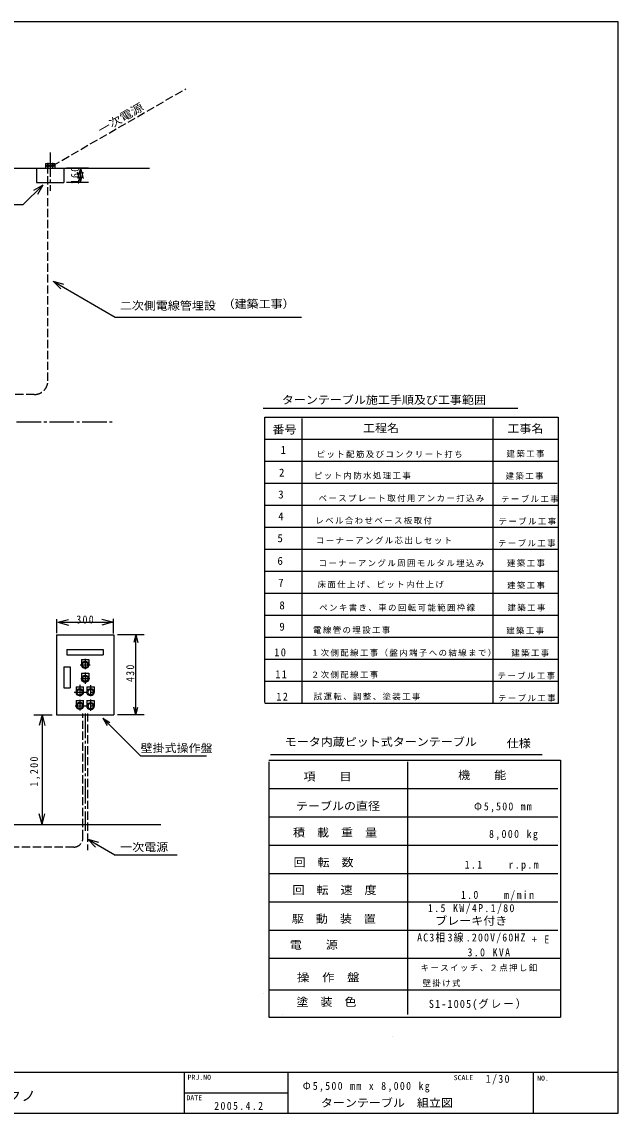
# Model space of a CAD drawing. Units: millimetres, scale not verified. Extents: x -8364 to 8286, y -6039 to 5961.
# Drawn here: x 1729 to 8286, y -6039 to 5961 of the extents above; entities that cross this region are included whole.
import ezdxf
from ezdxf.enums import TextEntityAlignment as Align

# ---------------------------------------------------------------- set-up
doc = ezdxf.new("R2010")
doc.units = ezdxf.units.MM
doc.header["$LTSCALE"] = 30
for name, pattern in [('CHAIN1', [8, 5, -1, 1, -1]), ('CHAIN2', [12, 9, -1, 1, -1]), ('DASHED3', [4, 3, -1])]:
    doc.linetypes.add(name, pattern=pattern)
doc.layers.add('0-0', color=7, linetype='Continuous')
doc.styles.add('ＭＳ ゴシック', font='')
doc.styles.get('ＭＳ ゴシック').set_extended_font_data('MS Gothic')

msp = doc.modelspace()

# ---------------------------------------------------------------- linework, layer by layer
at = {"layer": '0-0', "linetype": 'DASHED3'}
for p, q in [((2066.27, 4378.03), (3533.22, 5224.97)), ((2016.27, 2013.49), (2016.27, 4378.03)), ((1866.27, 1863.49), (470.71, 1863.49)), ((2400.21, -3013.26), (2400.21, -1643.74)), ((2450.21, -1643.74), (2450.21, -3148.6)), ((2300.21, -3113.26), (474.37, -3113.26))]:
    msp.add_line(p, q, dxfattribs=at)
at = {"layer": '0-0', "linetype": 'CHAIN2'}
for p, q in [((2041.27, 4525.91), (2041.27, 4102.2)), ((-7327.67, 1563.49), (2731.4, 1563.49)), ((2425.21, -1643.74), (2425.21, -2933.77))]:
    msp.add_line(p, q, dxfattribs=at)
at = {"layer": '0-0'}
for p, q in [((1132.66, 4353.03), (3131.6, 4353.03)), ((1891.27, 4354.13), (1891.27, 4193.03)), ((1991.27, 4403.03), (2091.27, 4403.03)), ((1991.27, 4403.03), (1991.27, 4352.77)), ((2091.27, 4403.03), (2091.27, 4351.4)), ((2191.27, 4351.4), (2191.27, 4193.03)), ((2463.35, 4353.03), (2221.58, 4353.03)), ((2373.35, 4353.03), (2342.29, 4237.12)), ((2373.35, 4193.03), (2373.35, 4353.03)), ((2373.35, 4353.03), (2404.41, 4237.12)), ((2373.35, 4193.03), (2342.29, 4308.94)), ((2373.35, 4193.03), (2404.41, 4308.94)), ((1959.66, 4166.4), (1741.39, 3948.13)), ((1959.66, 4166.4), (1855.74, 4106.4)), ((1891.27, 4193.03), (2191.27, 4193.03)), ((1959.66, 4166.4), (1899.66, 4062.48)), ((2463.35, 4193.03), (2221.58, 4193.03)), ((1741.39, 3948.13), (470.25, 3948.13)), ((2072.09, 3108.14), (2188, 3077.08)), ((2072.09, 3108.14), (2156.95, 3023.29)), ((4383.42, 1712.9), (7184.35, 1712.9)), ((4401.04, 1615.7), (7624.84, 1615.7)), ((4401.04, -1522.9), (4401.04, 1615.7)), ((4806.04, 1599.5), (4806.04, -1534.07)), ((6908.42, 1601.06), (6908.42, -1528.49)), ((7624.84, 1615.7), (7624.84, -1534.07)), ((4404.24, 1373.78), (7626.88, 1373.78)), ((4404.24, 1131.86), (7621.67, 1131.86)), ((4409.45, 889.94), (7616.47, 889.94)), ((4409.45, 648.02), (7626.88, 648.02)), ((4404.24, 406.1), (7621.67, 406.1)), ((4404.24, 164.18), (7621.67, 164.18)), ((4399.04, -77.74), (7621.67, -77.74)), ((4399.04, -319.66), (7626.88, -319.66)), ((4401.04, -561.58), (7624.84, -561.58)), ((2112.3, -762.84), (2112.3, -605.7)), ((2125.21, -640.49), (2241.12, -609.43)), ((2125.21, -640.49), (2725.21, -640.49)), ((2125.21, -640.49), (2241.12, -671.55)), ((2725.21, -640.49), (2609.3, -609.43)), ((2725.21, -640.49), (2609.3, -671.55)), ((2737.84, -765.86), (2737.84, -602.67)), ((2108.9, -778.35), (2740.21, -778.35)), ((2110.21, -778.35), (2110.21, -1660.62)), ((2740.21, -778.35), (2740.21, -1660.62)), ((3073.12, -778.35), (2781.96, -778.35)), ((4401.04, -803.5), (7624.84, -803.5)), ((2225.21, -940.62), (2225.21, -1000.62)), ((2225.21, -1000.62), (2625.21, -1000.62)), ((2385.21, -1050.62), (2385.21, -1110.88)), ((4401.04, -1045.42), (7624.84, -1045.42)), ((2190.21, -1130.62), (2190.21, -1360.62)), ((2385.21, -1200.62), (2465.21, -1200.62)), ((2385.21, -1200.62), (2385.21, -1263.13)), ((2465.21, -1200.62), (2465.21, -1261.65)), ((4401.04, -1287.34), (7624.84, -1287.34)), ((2190.21, -1360.62), (2260.21, -1360.62)), ((2325.21, -1350.62), (2405.67, -1350.62)), ((2325.21, -1350.62), (2325.21, -1410.94)), ((2405.21, -1350.62), (2405.21, -1409.46)), ((2445.21, -1350.33), (2445.21, -1409.46)), ((2445.58, -1350.62), (2528.36, -1350.62)), ((2525.21, -1350.62), (2525.21, -1412.41)), ((2325.21, -1500.62), (2407.15, -1500.62)), ((2325.21, -1500.62), (2325.21, -1561.7)), ((2405.21, -1498.14), (2405.21, -1561.7)), ((2445.21, -1498.14), (2445.21, -1561.7)), ((4401.04, -1529.26), (7624.84, -1529.26)), ((1861.58, -1660.62), (2064.32, -1660.62)), ((1951.58, -1660.62), (1920.52, -1776.54)), ((1951.58, -1660.62), (1951.58, -2863.26)), ((1951.58, -1660.62), (1982.64, -1776.54)), ((2110.21, -1660.62), (2740.21, -1660.62)), ((3073.12, -1660.62), (2781.96, -1660.62)), ((2620.65, -1696.59), (2698.59, -1741.59)), ((2620.65, -1696.59), (2665.65, -1774.54)), ((4445.96, -2158.7), (7653.56, -2158.7)), ((4462.16, -2093.9), (7451.49, -2093.9)), ((7653.56, -2158.7), (7653.56, -4981.58)), ((5968.76, -2174.9), (5968.76, -4953.93)), ((4445.96, -2469.74), (7621.16, -2469.74)), ((1951.58, -2863.26), (1920.52, -2747.34)), ((1951.58, -2863.26), (1982.64, -2747.34)), ((-14.96, -2863.26), (3258.84, -2863.26)), ((1861.58, -2863.26), (2064.32, -2863.26)), ((4445.96, -2780.78), (7621.16, -2780.78)), ((2455.54, -3027.81), (2751.87, -3198.89)), ((2455.54, -3027.81), (2571.45, -3058.87)), ((2455.54, -3027.81), (2540.39, -3112.66)), ((4445.96, -3091.82), (7621.16, -3091.82)), ((2744.71, -3199.85), (3436.54, -3199.85)), ((4445.96, -3402.86), (7621.16, -3402.86)), ((4445.96, -3713.9), (7621.16, -3713.9)), ((4445.96, -4024.94), (4454.93, -4024.94)), ((4459.41, -4024.94), (7621.16, -4024.94)), ((4445.96, -4335.98), (7653.56, -4335.98)), ((4388.72, -4719.39), (4388.72, -4718.8)), ((4445.96, -4681.58), (7653.56, -4681.58)), ((4596.08, -4959.42), (4596.08, -4958.03)), ((5805.68, -5195.71), (5805.68, -5194.93)), ((-8363.99, -5588.99), (8286.01, -5588.99)), ((3516.01, -6038.99), (3516.01, -5588.08)), ((4656.01, -6038.99), (4656.01, -5588.08)), ((7356.01, -6038.99), (7356.01, -5588.08)), ((3513.97, -5813.99), (4661.64, -5813.99))]:
    msp.add_line(p, q, dxfattribs=at)
at = {"layer": '0-0', "linetype": 'CHAIN1'}
for p, q in [((1991.27, 4378.03), (2091.27, 4378.03)), ((2016.27, 4410.23), (2016.27, 4345.93)), ((2066.27, 4410.23), (2066.27, 4345.93)), ((2425.21, -1043.52), (2425.21, -1158.48)), ((2371.68, -1110.62), (2481.06, -1110.62)), ((2425.21, -1192.55), (2425.21, -1316.34)), ((2376.11, -1260.62), (2476.62, -1260.62)), ((2305.16, -1410.62), (2534.27, -1410.62)), ((2365.21, -1328.16), (2365.21, -1456.76)), ((2485.21, -1331.12), (2485.21, -1452.32)), ((2365.21, -1495.19), (2365.21, -1610.48)), ((2485.21, -1492.23), (2485.21, -1614.91)), ((2315.51, -1560.62), (2535.75, -1560.62))]:
    msp.add_line(p, q, dxfattribs=at)
at = {"layer": '0-0', "color": 4}
for p, q in [((2983.12, -778.35), (2959.82, -865.28)), ((2983.12, -1660.62), (2983.12, -778.35)), ((2983.12, -778.35), (3006.41, -865.28)), ((2983.12, -1660.62), (2959.82, -1573.69)), ((2983.12, -1660.62), (3006.41, -1573.69))]:
    msp.add_line(p, q, dxfattribs=at)
at = {"layer": '0-0'}
msp.add_lwpolyline([(-8363.99, -6038.99), (8286.01, -6038.99), (8286.01, 5961.01), (-8363.99, 5961.01)], close=True, dxfattribs=at)
for points in [[(2072.09, 3108.14), (2757.26, 2712.56), (4803.49, 2712.56)], [(2225.21, -940.62), (2625.21, -940.62), (2625.21, -1000.62)], [(2385.21, -1050.62), (2465.21, -1050.62), (2465.21, -1107.93)], [(2190.21, -1130.62), (2260.21, -1130.62), (2260.21, -1360.62)], [(2445.58, -1500.62), (2525.21, -1500.62), (2525.21, -1558.75)], [(2620.65, -1696.59), (3034.22, -2110.17), (3757.98, -2110.17)], [(4445.96, -2174.9), (4445.96, -4981.58), (7653.56, -4981.58)]]:
    msp.add_lwpolyline(points, dxfattribs=at)
at = {"layer": '0-0', "linetype": 'CHAIN1'}
for centre in [(2016.27, 4378.03), (2066.27, 4378.03)]:
    msp.add_circle(centre, 11, dxfattribs=at)
at = {"layer": '0-0'}
for centre, radius in [((2424.89, -1109.4), 40), ((2424.89, -1109.4), 30), ((2426.37, -1261.65), 40), ((2426.37, -1261.65), 30), ((2365.77, -1410.94), 40), ((2365.77, -1410.94), 30), ((2485.49, -1409.46), 40), ((2485.49, -1409.46), 30), ((2367.24, -1560.22), 40), ((2367.24, -1560.22), 30), ((2485.49, -1563.18), 40), ((2485.49, -1563.18), 30)]:
    msp.add_circle(centre, radius, dxfattribs=at)
at = {"layer": '0-0', "linetype": 'DASHED3'}
for centre, radius in [((1866.27, 2013.49), 150), ((2300.21, -3013.26), 100)]:
    msp.add_arc(centre, radius, 270, 0, dxfattribs=at)

# ---------------------------------------------------------------- texts
at = {"layer": '0-0', "style": 'ＭＳ ゴシック', "width": 1.15}
msp.add_text('一次電源', height=87.98, rotation=30, dxfattribs=at).set_placement((2612.52, 4699.28), align=Align.BOTTOM_LEFT)
at = {"layer": '0-0', "style": 'ＭＳ ゴシック'}
for s, height, width, p in [('二次側電線管埋設', 87.98, 1.1, (2806.74, 2769.07)), ('（建築工事）', 87.98, 1.1, (3936.98, 2787.91)), ('ターンテーブル施工手順及び工事範囲', 87.98, 1.1, (4587.99, 1733.15)), ('番号', 87.98, 1.1, (4485.62, 1406.77)), ('工程名', 87.98, 1.1, (5480.33, 1422.76)), ('工事名', 87.98, 1.1, (7068.22, 1417.55)), ('モータ内蔵ピット式ターンテーブル', 87.98, 1.1, (4619.79, -2027.25)), ('仕様', 87.98, 1.1, (7061.46, -2043.12)), ('壁掛式操作盤', 87.98, 1.1, (3034.79, -2095.94)), ('機\u3000\u3000能', 87.98, 1.1, (6527.06, -2392.58)), ('項\u3000\u3000目', 87.98, 1.1, (4826.06, -2408.78)), ('テーブルの直径', 87.98, 1.1, (4743.44, -2732.78)), ('積\u3000載\u3000重\u3000量', 87.98, 1.1, (4711.04, -3024.38)), ('一次電源', 87.98, 1.1, (2810.6, -3185.21)), ('回\u3000転\u3000数', 87.98, 1.1, (4716.49, -3352.01)), ('回\u3000転\u3000速\u3000度\u3000', 87.98, 1.1, (4705.1, -3656.18)), ('駆\u3000動\u3000装\u3000置', 87.98, 1.1, (4698.27, -3972.46)), ('ブレーキ付き', 87.98, 1.1, (6274.7, -3994.54)), ('電\u3000\u3000源', 87.98, 1.1, (4675.43, -4258.71)), (' 操\u3000作\u3000盤', 87.98, 1.15, (4684.53, -4617.23)), ('塗\u3000装\u3000色', 87.98, 1.1, (4748.38, -4886.76)), ('有限会社\u3000昭屋テクノ', 110, 1.1, (235.8, -5937.07)), ('ターンテーブル\u3000組立図', 87.98, 1.1, (5017.45, -5996.66))]:
    msp.add_text(s, height=height, dxfattribs=dict(at, width=width)).set_placement(p, align=Align.BOTTOM_LEFT)
for s, p in [('1', (4573.87, 1183.46)), ('2', (4556.69, 934.38)), ('3', (4548.1, 693.89)), ('4', (4548.1, 453.4)), ('5', (4539.51, 212.91)), ('6', (4539.51, -36.17)), ('7', (4548.1, -276.66)), ('8', (4560.48, -525.23)), ('9', (4560.48, -759.8))]:
    msp.add_text(s, height=87.98, dxfattribs=at).set_placement(p, align=Align.BOTTOM_LEFT)
at = {"layer": '0-0', "color": 4, "style": 'ＭＳ ゴシック'}
for s, p in [('PRJ.NO', (3551.6, -5688.52)), ('SCALE', (6477.54, -5692.36)), ('NO.', (7394.99, -5697.76)), ('DATE', (3539.06, -5914.29))]:
    msp.add_text(s, height=54.99, dxfattribs=at).set_placement(p, align=Align.BOTTOM_LEFT)
at = {"layer": '0-0', "char_height": 87.98, "attachment_point": 7, "rotation": 90, "style": 'ＭＳ ゴシック'}
for s, insert in [('\\T1.27;\\W0.9;160', (2358.35, 4175.53)), ('\\T1.27;\\W0.9;430', (2966, -1298.06)), ('\\T1.28;\\W0.9;1,200', (1930.16, -2448.19))]:
    msp.add_mtext(s, dxfattribs=dict(at, insert=insert))
at = {"layer": '0-0', "attachment_point": 7, "style": 'ＭＳ ゴシック'}
for s, insert, char_height in [('\\T1.17;ピット配筋及びコンクリート打ち', (4970.54, 1165.37), 65.98), ('\\T1.17;建築工事', (7058.95, 1170.58), 65.98), ('\\T1.17;ピット内防水処理工事', (4941.05, 931.09), 65.98), ('\\T1.17;建築工事', (7048.53, 925.89), 65.98), ('\\T1.17;ベースプレート取付用アンカー打込み', (4991.7, 681.2), 65.98), ('\\T1.17;テーブル工事', (6998.64, 673.28), 65.98), ('\\T1.17;レベル合わせベース板取付', (4957.01, 436.51), 65.98), ('\\T1.17;テーブル工事', (6970.72, 427.53), 65.98), ('\\T1.17;コーナーアングル芯出しセット', (4962.56, 217.85), 65.98), ('\\T1.17;テーブル工事', (6965.13, 187.38), 65.98), ('\\T1.17;コーナーアングル周囲モルタル埋込み', (4991.7, -32.05), 65.98), ('\\T1.17;建築工事', (7064.15, -32.05), 65.98), ('\\T1.17;床面仕上げ、ピット内仕上げ', (4980.61, -266.33), 65.98), ('\\T1.17;建築工事', (7064.15, -276.74), 65.98), ('\\T1.17;ペンキ書き、車の回転可能範囲枠線', (4999.34, -521.43), 65.98), ('\\T1.17;建築工事', (7069.36, -521.43), 65.98), ('\\T1.27;\\W0.9;300', (2328.31, -655.74), 87.98), ('\\T1.17;電線管の埋設工事', (4931.38, -767.67), 65.98), ('\\T1.17;建築工事', (7055.29, -773.25), 65.98), ('\\T1.27;\\W0.95;10', (4504.17, -1016.71), 87.98), ('\\T1.17;１次側配線工事（盤内端子への結線まで）', (4906.6, -1018.99), 65.98), ('\\T1.17;建築工事', (7111.14, -1018.99), 65.98), ('\\T1.27;\\W0.95;11', (4515.34, -1256.87), 87.98), ('\\T1.17;２次側配線工事', (4906.64, -1259.15), 65.98), ('\\T1.17;テーブル工事', (6959.55, -1270.32), 65.98), ('\\T1.27;\\W0.95;12', (4526.51, -1502.61), 87.98), ('\\T1.17;試運転、調整、塗装工事', (4938.56, -1499.31), 65.98), ('\\T1.17;テーブル工事', (6965.13, -1516.06), 65.98), ('\\T1.25;\\W0.9;Φ5,500\\~mm', (6701.37, -2732.34), 87.98), ('\\T1.28;\\W0.9;8,000\\~kg', (6865.92, -3040.88), 87.98), ('\\T1.28;\\W0.9;1.1\\~\\~\\~\\~r.p.m', (6598.52, -3375.14), 87.98), ('\\T1.27;\\W0.9;1.0', (6557.38, -3683.68), 87.98), ('\\T1.28;\\W0.9;m/min', (7030.85, -3704.17), 87.98), ('\\T1.28;\\W0.9;1.5\\~KW/4P.1/80', (6194.99, -3849.32), 87.98), ('\\T1.24;\\W0.9;AC3相3線.200V/60HZ', (6075.78, -4172.3), 87.98), ('\\T1.27;\\W0.9;+\\~E', (7337.47, -4171.9), 87.98), ('\\T1.28;\\W0.9;3.0\\~KVA', (6629.58, -4315.27), 87.98), ('\\T1.17;キースイッチ、２点押し釦', (6113.91, -4481.14), 65.98), ('\\T1.17;壁掛け式', (6135.71, -4650.45), 65.98), ('\\T1.2;\\W0.95;S1-1005(グレー）', (6203.63, -4904.62), 87.98), ('\\T1.28;\\W0.9;1/30', (6830.18, -5726.53), 87.98), ('\\T1.27;\\W0.9;Φ5,500\\~mm\\~x\\~8,000\\~kg', (4818.4, -5811.84), 87.98), ('\\T1.28;\\W0.9;2005.4.2', (3844.5, -6003.77), 87.98)]:
    msp.add_mtext(s, dxfattribs=dict(at, insert=insert, char_height=char_height))

doc.saveas('drawing.dxf')
